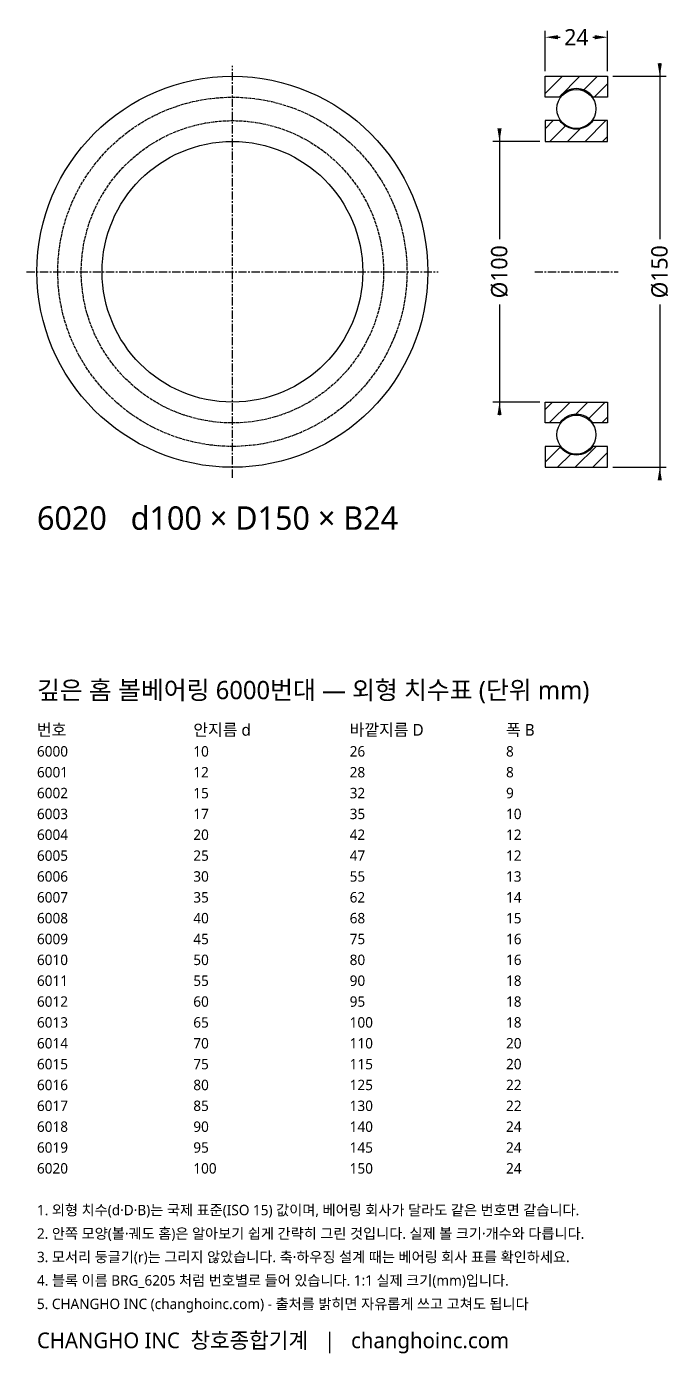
# Model space of a CAD drawing. Header units: millimetres. Extents: x -4 to 1234, y -1137 to 2.
# Drawn here: x -4 to 243, y -1137 to -628 of the extents above; entities that cross this region are included whole.
import ezdxf

# ---------------------------------------------------------------- set-up
doc = ezdxf.new("R2010")
doc.units = ezdxf.units.MM
doc.linetypes.add('CENTER', pattern=[5.08, 3.175, -0.635, 0.635, -0.635])
doc.linetypes.add('DASHED', pattern=[1.524, 1.27, -0.254])
for name, color, linetype in [('문자', 7, 'CONTINUOUS'), ('숨은선', 3, 'DASHED'), ('외형선', 7, 'CONTINUOUS'), ('중심선', 1, 'CENTER'), ('치수', 4, 'CONTINUOUS'), ('해칭', 8, 'CONTINUOUS')]:
    doc.layers.add(name, color=color, linetype=linetype)
doc.styles.add('CH_KOR', font='malgun.ttf')
doc.dimstyles.new('CH_DIM', dxfattribs={"dimtxt": 2.5, "dimasz": 2, "dimexe": 1, "dimexo": 0.8, "dimgap": 0.8, "dimtad": 1, "dimdec": 0, "dimtxsty": 'CH_KOR', "dimcen": 2.5, "dimclrd": 4, "dimclre": 4, "dimclrt": 4, "dimazin": 3, "dimtfac": 1, "dimtmove": 0, "dimatfit": 3})

# ---------------------------------------------------------------- blocks, each defined once
blk = doc.blocks.new('_CLOSEDFILLED')
at = {"color": 0, "linetype": 'BYBLOCK'}
blk.add_solid([(-1, 0.16), (0, 0), (-1, -0.16)], dxfattribs=at)
blk = doc.blocks.new('*D61')
at = {"color": 4}
for p, q in [((164, 80), (164, 12.5)), ((146, 75), (166.5, 75)), ((164, -12.5), (164, -80)), ((146, -75), (166.5, -75))]:
    blk.add_line(p, q, dxfattribs=at)
at = {"layer": 'Defpoints'}
for p in [(144, 75), (164, 75), (144, -75)]:
    blk.add_point(p, dxfattribs=at)
at = {"layer": '치수', "color": 4, "xscale": 5, "yscale": 5}
for p, rotation in [((164, 75), 270), ((164, -75), 90)]:
    blk.add_blockref('_CLOSEDFILLED', p, dxfattribs=dict(at, rotation=rotation))
at = {"layer": '치수', "color": 4, "insert": (164, 0), "char_height": 6.25, "attachment_point": 5, "rotation": 90, "style": 'CH_KOR'}
blk.add_mtext('Ø150', dxfattribs=at)
blk = doc.blocks.new('*D62')
at = {"color": 4}
for p, q in [((102.5, 55), (102.5, 12.5)), ((118, 50), (100, 50)), ((102.5, -12.5), (102.5, -55)), ((118, -50), (100, -50))]:
    blk.add_line(p, q, dxfattribs=at)
at = {"layer": 'Defpoints'}
for p in [(102.5, 50), (120, 50), (120, -50)]:
    blk.add_point(p, dxfattribs=at)
at = {"layer": '치수', "color": 4, "xscale": 5, "yscale": 5}
for p, rotation in [((102.5, 50), 270), ((102.5, -50), 90)]:
    blk.add_blockref('_CLOSEDFILLED', p, dxfattribs=dict(at, rotation=rotation))
at = {"layer": '치수', "color": 4, "insert": (102.5, 0), "char_height": 6.25, "attachment_point": 5, "rotation": 90, "style": 'CH_KOR'}
blk.add_mtext('Ø100', dxfattribs=at)
blk = doc.blocks.new('*D63')
at = {"color": 4}
for p, q in [((120, 77), (120, 92.5)), ((144, 77), (144, 92.5)), ((125, 90), (125.75, 90)), ((138.25, 90), (139, 90))]:
    blk.add_line(p, q, dxfattribs=at)
at = {"layer": 'Defpoints'}
for p in [(120, 90), (120, 75), (144, 75)]:
    blk.add_point(p, dxfattribs=at)
at = {"layer": '치수', "color": 4, "xscale": 5, "yscale": 5, "rotation": 180}
blk.add_blockref('_CLOSEDFILLED', (120, 90), dxfattribs=at)
at = {"layer": '치수', "color": 4, "xscale": 5, "yscale": 5}
blk.add_blockref('_CLOSEDFILLED', (144, 90), dxfattribs=at)
at = {"layer": '치수', "color": 4, "insert": (132, 90), "char_height": 6.25, "attachment_point": 5, "style": 'CH_KOR'}
blk.add_mtext('24', dxfattribs=at)
blk = doc.blocks.new('BRG_6020')
at = {"layer": '해칭'}
h = blk.add_hatch(dxfattribs=at)
h.set_pattern_fill('ANSI31', scale=1.5)
h.paths.add_polyline_path([(120, 75), (144, 75), (144, 67), (138.37, 67, 0.51797), (125.63, 67), (120, 67)])
h = blk.add_hatch(dxfattribs=at)
h.set_pattern_fill('ANSI31', scale=1.5)
h.paths.add_polyline_path([(120, 50), (144, 50), (144, 58), (138.37, 58, -0.51797), (125.63, 58), (120, 58)])
h = blk.add_hatch(dxfattribs=at)
h.set_pattern_fill('ANSI31', scale=1.5)
h.paths.add_polyline_path([(120, -50), (144, -50), (144, -58), (138.37, -58, 0.51797), (125.63, -58), (120, -58)])
h = blk.add_hatch(dxfattribs=at)
h.set_pattern_fill('ANSI31', scale=1.5)
h.paths.add_polyline_path([(120, -75), (144, -75), (144, -67), (138.37, -67, -0.51797), (125.63, -67), (120, -67)])
at = {"layer": '숨은선'}
for radius in [67, 58]:
    blk.add_circle((0, 0), radius, dxfattribs=at)
at = {"layer": '외형선'}
for points in [[(120, 75), (144, 75), (144, 67), (138.37, 67, 0.51797), (125.63, 67), (120, 67)], [(120, 50), (144, 50), (144, 58), (138.37, 58, -0.51797), (125.63, 58), (120, 58)], [(120, -50), (144, -50), (144, -58), (138.37, -58, 0.51797), (125.63, -58), (120, -58)], [(120, -75), (144, -75), (144, -67), (138.37, -67, -0.51797), (125.63, -67), (120, -67)]]:
    blk.add_lwpolyline(points, format="xyb", close=True, dxfattribs=at)
for centre, radius in [((0, 0), 75), ((132, 62.5), 7.5), ((0, 0), 50), ((132, -62.5), 7.5)]:
    blk.add_circle(centre, radius, dxfattribs=at)
at = {"layer": '중심선'}
for p, q in [((0, -79), (0, 79)), ((-79, 0), (79, 0)), ((116, 0), (148, 0))]:
    blk.add_line(p, q, dxfattribs=at)
at = {"layer": '문자', "style": 'CH_KOR'}
blk.add_text('6020   d100 × D150 × B24', height=9, dxfattribs=at).set_placement((-75, -99))
at = {"layer": '치수'}
dim = blk.add_linear_dim(base=(120, 90), p1=(120, 75), p2=(144, 75), dimstyle='CH_DIM', override={"dimscale": 2.5}, dxfattribs=at)
dim.commit()
dim.dimension.update_dxf_attribs({"geometry": '*D63', "text_midpoint": (132, 90)})
for base, p1, p2, text, picture, middle in [((164, 75), (144, 75), (144, -75), 'Ø150', '*D61', (164, 0)), ((102.5, 50), (120, 50), (120, -50), 'Ø100', '*D62', (102.5, 0))]:
    dim = blk.add_linear_dim(base=base, p1=p1, p2=p2, angle=90, text=text, dimstyle='CH_DIM', override={"dimscale": 2.5}, dxfattribs=at)
    dim.commit()
    dim.dimension.update_dxf_attribs({"geometry": picture, "text_midpoint": middle})

msp = doc.modelspace()

# ---------------------------------------------------------------- block references
msp.add_blockref('BRG_6020', (75, -722))

# ---------------------------------------------------------------- texts
at = {"layer": '문자', "style": 'CH_KOR'}
for s, height, p in [('깊은 홈 볼베어링 6000번대 — 외형 치수표 (단위 mm)', 7, (0, -886)), ('번호', 4.5, (0, -900)), ('안지름 d', 4.5, (60, -900)), ('바깥지름 D', 4.5, (120, -900)), ('폭 B', 4.5, (180, -900)), ('6000', 4, (0, -908)), ('10', 4, (60, -908)), ('26', 4, (120, -908)), ('8', 4, (180, -908)), ('6001', 4, (0, -916)), ('12', 4, (60, -916)), ('28', 4, (120, -916)), ('8', 4, (180, -916)), ('6002', 4, (0, -924)), ('15', 4, (60, -924)), ('32', 4, (120, -924)), ('9', 4, (180, -924)), ('6003', 4, (0, -932)), ('17', 4, (60, -932)), ('35', 4, (120, -932)), ('10', 4, (180, -932)), ('6004', 4, (0, -940)), ('20', 4, (60, -940)), ('42', 4, (120, -940)), ('12', 4, (180, -940)), ('6005', 4, (0, -948)), ('25', 4, (60, -948)), ('47', 4, (120, -948)), ('12', 4, (180, -948)), ('6006', 4, (0, -956)), ('30', 4, (60, -956)), ('55', 4, (120, -956)), ('13', 4, (180, -956)), ('6007', 4, (0, -964)), ('35', 4, (60, -964)), ('62', 4, (120, -964)), ('14', 4, (180, -964)), ('6008', 4, (0, -972)), ('40', 4, (60, -972)), ('68', 4, (120, -972)), ('15', 4, (180, -972)), ('6009', 4, (0, -980)), ('45', 4, (60, -980)), ('75', 4, (120, -980)), ('16', 4, (180, -980)), ('6010', 4, (0, -988)), ('50', 4, (60, -988)), ('80', 4, (120, -988)), ('16', 4, (180, -988)), ('6011', 4, (0, -996)), ('55', 4, (60, -996)), ('90', 4, (120, -996)), ('18', 4, (180, -996)), ('6012', 4, (0, -1004)), ('60', 4, (60, -1004)), ('95', 4, (120, -1004)), ('18', 4, (180, -1004)), ('6013', 4, (0, -1012)), ('65', 4, (60, -1012)), ('100', 4, (120, -1012)), ('18', 4, (180, -1012)), ('6014', 4, (0, -1020)), ('70', 4, (60, -1020)), ('110', 4, (120, -1020)), ('20', 4, (180, -1020)), ('6015', 4, (0, -1028)), ('75', 4, (60, -1028)), ('115', 4, (120, -1028)), ('20', 4, (180, -1028)), ('6016', 4, (0, -1036)), ('80', 4, (60, -1036)), ('125', 4, (120, -1036)), ('22', 4, (180, -1036)), ('6017', 4, (0, -1044)), ('85', 4, (60, -1044)), ('130', 4, (120, -1044)), ('22', 4, (180, -1044)), ('6018', 4, (0, -1052)), ('90', 4, (60, -1052)), ('140', 4, (120, -1052)), ('24', 4, (180, -1052)), ('6019', 4, (0, -1060)), ('95', 4, (60, -1060)), ('145', 4, (120, -1060)), ('24', 4, (180, -1060)), ('6020', 4, (0, -1068)), ('100', 4, (60, -1068)), ('150', 4, (120, -1068)), ('24', 4, (180, -1068)), ('1. 외형 치수(d·D·B)는 국제 표준(ISO 15) 값이며, 베어링 회사가 달라도 같은 번호면 같습니다.', 4, (0, -1084)), ('2. 안쪽 모양(볼·궤도 홈)은 알아보기 쉽게 간략히 그린 것입니다. 실제 볼 크기·개수와 다릅니다.', 4, (0, -1093)), ('3. 모서리 둥글기(r)는 그리지 않았습니다. 축·하우징 설계 때는 베어링 회사 표를 확인하세요.', 4, (0, -1102)), ('4. 블록 이름 BRG_6205 처럼 번호별로 들어 있습니다. 1:1 실제 크기(mm)입니다.', 4, (0, -1111)), ('5. CHANGHO INC (changhoinc.com) - 출처를 밝히면 자유롭게 쓰고 고쳐도 됩니다', 4, (0, -1120)), ('CHANGHO INC  창호종합기계   |   changhoinc.com', 6, (0, -1135))]:
    msp.add_text(s, height=height, dxfattribs=at).set_placement(p)

doc.saveas('drawing.dxf')
